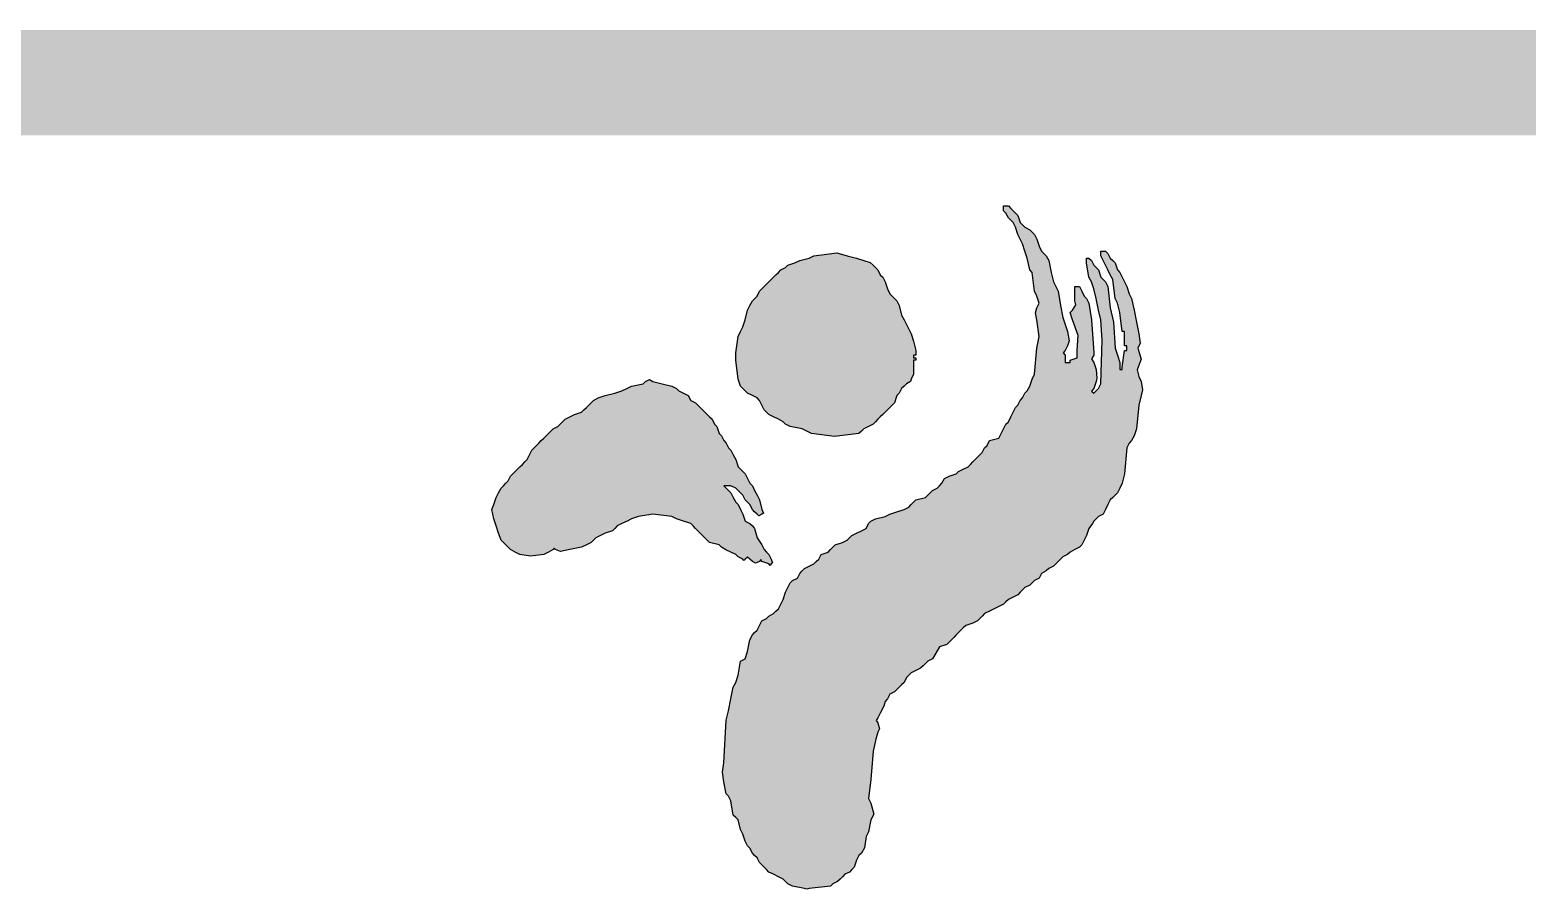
# Model space of a CAD drawing. Extents: x 0 to 841, y 0 to 594.
# Drawn here: x 395.23 to 421.04, y 31.35 to 46.18 of the extents above; entities that cross this region are included whole.
import ezdxf

# ---------------------------------------------------------------- set-up
doc = ezdxf.new("R2010")
doc.units = 0
doc.header["$LTSCALE"] = 700
doc.header["$MEASUREMENT"] = 0
doc.layers.add('BORD', color=7, linetype='CONTINUOUS')
doc.layers.add('SHLO', color=4, linetype='CONTINUOUS')

msp = doc.modelspace()

# ---------------------------------------------------------------- hatches: boundary and pattern name
at = {"layer": 'SHLO'}
for color, points in [(5, [(413.488, 37.577), (413.546, 37.663), (413.57, 37.7), (413.611, 37.741), (413.651, 37.782), (413.733, 37.823), (413.774, 37.905), (413.815, 37.986), (413.856, 38.068), (413.897, 38.109), (413.938, 38.15), (413.979, 38.191), (414.019, 38.272), (414.06, 38.354), (414.101, 38.518), (414.142, 38.967), (414.183, 39.049), (414.224, 39.09), (414.265, 39.172), (414.306, 39.295), (414.347, 39.703), (414.387, 39.867), (414.41, 39.966), (414.387, 40.112), (414.347, 40.194), (414.318, 40.311), (414.387, 40.498), (414.328, 40.684), (414.372, 40.774), (414.347, 40.93), (414.306, 41.134), (414.265, 41.339), (414.224, 41.543), (414.183, 41.625), (414.142, 41.748), (414.101, 41.829), (414.06, 41.911), (414.019, 41.993), (413.979, 42.034), (413.938, 42.156), (413.897, 42.197), (413.856, 42.238), (413.815, 42.32), (413.774, 42.361), (413.692, 42.361), (413.692, 42.279), (413.733, 42.197), (413.774, 42.116), (413.815, 42.034), (413.856, 41.952), (413.897, 41.87), (413.938, 41.543), (413.979, 41.461), (414.019, 41.298), (414.06, 40.971), (414.101, 40.971), (414.101, 40.725), (414.142, 40.725), (414.142, 40.644), (414.101, 40.644), (414.06, 40.358), (414.06, 40.317), (414.019, 40.317), (414.019, 40.439), (413.979, 40.562), (413.938, 40.685), (413.911, 41.133), (413.856, 41.38), (413.815, 41.748), (413.774, 41.829), (413.733, 41.87), (413.692, 41.911), (413.651, 42.034), (413.611, 42.075), (413.57, 42.116), (413.529, 42.197), (413.488, 42.238), (413.447, 42.238), (413.447, 42.156), (413.488, 41.911), (413.529, 41.829), (413.57, 41.707), (413.611, 41.543), (413.651, 41.339), (413.692, 41.175), (413.717, 40.824), (413.692, 40.071), (413.651, 39.99), (413.611, 39.949), (413.57, 39.911), (413.533, 39.945), (413.57, 39.99), (413.611, 40.112), (413.625, 40.167), (413.611, 40.317), (413.57, 40.439), (413.532, 40.5), (413.57, 40.562), (413.57, 40.603), (413.529, 41.175), (413.488, 41.461), (413.447, 41.543), (413.406, 41.584), (413.365, 41.666), (413.324, 41.748), (413.243, 41.748), (413.243, 41.502), (413.263, 41.432), (413.202, 41.339), (413.166, 41.299), (413.202, 41.175), (413.303, 40.905), (413.284, 40.644), (413.284, 40.521), (413.161, 40.48), (413.161, 40.439), (413.079, 40.439), (413.079, 40.562), (413.045, 40.606), (413.079, 40.644), (413.12, 40.725), (413.148, 40.813), (413.12, 40.971), (413.079, 41.093), (413.038, 41.216), (412.997, 41.42), (412.956, 41.666), (412.916, 41.748), (412.875, 41.829), (412.834, 41.993), (412.793, 42.197), (412.752, 42.279), (412.711, 42.32), (412.67, 42.361), (412.629, 42.443), (412.589, 42.565), (412.548, 42.647), (412.507, 42.688), (412.466, 42.729), (412.384, 42.77), (412.343, 42.811), (412.302, 42.851), (412.261, 42.974), (412.221, 43.015), (412.139, 43.097), (412.098, 43.138), (412.016, 43.138), (412.016, 43.056), (412.057, 43.015), (412.098, 42.933), (412.139, 42.892), (412.18, 42.851), (412.221, 42.77), (412.261, 42.647), (412.302, 42.565), (412.343, 42.483), (412.384, 42.361), (412.425, 42.238), (412.466, 42.034), (412.507, 41.993), (412.548, 41.666), (412.589, 41.584), (412.629, 41.461), (412.589, 41.38), (412.568, 41.295), (412.589, 41.175), (412.629, 40.889), (412.589, 40.685), (412.548, 40.235), (412.507, 40.153), (412.466, 40.03), (412.425, 39.949), (412.384, 39.908), (412.343, 39.826), (412.302, 39.785), (412.261, 39.703), (412.221, 39.663), (412.18, 39.581), (412.139, 39.499), (412.098, 39.417), (412.057, 39.376), (412.016, 39.295), (411.975, 39.213), (411.934, 39.131), (411.771, 39.09), (411.73, 39.008), (411.689, 38.967), (411.648, 38.886), (411.607, 38.845), (411.566, 38.804), (411.526, 38.763), (411.485, 38.722), (411.444, 38.681), (411.403, 38.64), (411.321, 38.6), (411.239, 38.559), (411.198, 38.518), (411.076, 38.477), (410.994, 38.436), (410.953, 38.354), (410.912, 38.313), (410.871, 38.272), (410.79, 38.232), (410.749, 38.191), (410.708, 38.15), (410.667, 38.109), (410.503, 38.068), (410.463, 38.027), (410.422, 37.986), (410.381, 37.945), (410.299, 37.905), (410.176, 37.864), (410.054, 37.823), (409.972, 37.782), (409.808, 37.741), (409.727, 37.7), (409.686, 37.659), (409.645, 37.577), (409.563, 37.537), (409.481, 37.496), (409.4, 37.455), (409.359, 37.414), (409.318, 37.373), (409.236, 37.332), (409.113, 37.291), (409.073, 37.25), (409.032, 37.21), (408.991, 37.169), (408.868, 37.128), (408.827, 37.046), (408.786, 37.005), (408.745, 36.964), (408.664, 36.923), (408.582, 36.882), (408.541, 36.842), (408.5, 36.801), (408.459, 36.719), (408.378, 36.678), (408.337, 36.637), (408.296, 36.555), (408.255, 36.474), (408.214, 36.351), (408.173, 36.269), (408.132, 36.187), (408.091, 36.147), (408.05, 36.106), (407.969, 36.065), (407.928, 36.024), (407.846, 35.983), (407.805, 35.901), (407.764, 35.819), (407.723, 35.779), (407.683, 35.738), (407.642, 35.656), (407.601, 35.452), (407.56, 35.329), (407.478, 35.288), (407.437, 35.043), (407.396, 34.92), (407.355, 34.838), (407.315, 34.634), (407.274, 34.429), (407.233, 34.266), (407.192, 33.53), (407.167, 33.369), (407.192, 33.203), (407.233, 32.999), (407.274, 32.958), (407.315, 32.876), (407.355, 32.631), (407.396, 32.59), (407.437, 32.549), (407.478, 32.385), (407.519, 32.304), (407.56, 32.181), (407.601, 32.099), (407.642, 32.058), (407.683, 31.976), (407.723, 31.936), (407.764, 31.895), (407.805, 31.813), (407.846, 31.772), (407.887, 31.731), (407.928, 31.69), (407.969, 31.649), (408.05, 31.609), (408.132, 31.568), (408.214, 31.527), (408.255, 31.486), (408.296, 31.445), (408.378, 31.404), (408.582, 31.363), (408.62, 31.355), (408.664, 31.363), (409.032, 31.404), (409.073, 31.445), (409.154, 31.486), (409.195, 31.527), (409.236, 31.568), (409.277, 31.609), (409.359, 31.649), (409.4, 31.69), (409.441, 31.731), (409.481, 31.854), (409.522, 31.936), (409.563, 31.976), (409.619, 32.064), (409.645, 32.263), (409.686, 32.344), (409.727, 32.549), (409.778, 32.648), (409.727, 32.835), (409.686, 32.917), (409.727, 33.244), (409.768, 33.734), (409.814, 33.939), (409.849, 34.061), (409.877, 34.12), (409.849, 34.225), (409.82, 34.261), (409.849, 34.307), (409.89, 34.389), (409.949, 34.511), (409.972, 34.593), (410.013, 34.634), (410.054, 34.716), (410.136, 34.757), (410.176, 34.797), (410.217, 34.838), (410.258, 34.879), (410.299, 34.92), (410.34, 35.002), (410.381, 35.043), (410.422, 35.084), (410.503, 35.124), (410.585, 35.165), (410.626, 35.206), (410.667, 35.247), (410.708, 35.288), (410.79, 35.329), (410.912, 35.533), (411.035, 35.574), (411.076, 35.615), (411.117, 35.656), (411.158, 35.697), (411.198, 35.738), (411.239, 35.779), (411.28, 35.819), (411.321, 35.86), (411.362, 35.901), (411.485, 35.942), (411.566, 35.983), (411.607, 36.024), (411.648, 36.065), (411.689, 36.106), (411.771, 36.147), (411.853, 36.187), (411.934, 36.228), (412.016, 36.269), (412.057, 36.31), (412.098, 36.351), (412.18, 36.392), (412.261, 36.433), (412.302, 36.474), (412.343, 36.514), (412.384, 36.555), (412.466, 36.596), (412.507, 36.637), (412.548, 36.678), (412.629, 36.719), (412.67, 36.801), (412.752, 36.842), (412.793, 36.882), (412.875, 36.923), (412.916, 36.964), (412.956, 37.005), (412.997, 37.046), (413.038, 37.087), (413.12, 37.128), (413.161, 37.169), (413.243, 37.21), (413.324, 37.25), (413.365, 37.291), (413.406, 37.373), (413.447, 37.455)]), (1, [(408.541, 39.295), (408.623, 39.254), (408.705, 39.213), (409.102, 39.164), (409.522, 39.213), (409.563, 39.254), (409.604, 39.295), (409.686, 39.335), (409.768, 39.376), (409.808, 39.417), (409.849, 39.458), (409.89, 39.499), (409.931, 39.54), (409.972, 39.581), (410.013, 39.622), (410.095, 39.703), (410.136, 39.744), (410.176, 39.867), (410.217, 39.908), (410.258, 39.99), (410.299, 40.03), (410.34, 40.071), (410.412, 40.111), (410.422, 40.153), (410.463, 40.235), (410.463, 40.48), (410.503, 40.48), (410.503, 40.521), (410.463, 40.521), (410.463, 40.562), (410.503, 40.562), (410.503, 40.644), (410.463, 40.807), (410.422, 40.93), (410.381, 41.012), (410.34, 41.093), (410.299, 41.175), (410.258, 41.257), (410.217, 41.42), (410.176, 41.502), (410.136, 41.543), (410.095, 41.584), (410.054, 41.625), (410.013, 41.707), (409.972, 41.829), (409.931, 41.911), (409.89, 41.952), (409.849, 42.034), (409.808, 42.075), (409.768, 42.116), (409.715, 42.162), (409.604, 42.197), (409.481, 42.238), (409.318, 42.279), (409.141, 42.329), (408.745, 42.279), (408.664, 42.238), (408.5, 42.197), (408.418, 42.156), (408.296, 42.116), (408.255, 42.075), (408.173, 42.034), (408.132, 41.993), (408.091, 41.952), (408.05, 41.911), (408.01, 41.87), (407.969, 41.829), (407.928, 41.788), (407.887, 41.748), (407.846, 41.707), (407.805, 41.666), (407.764, 41.584), (407.683, 41.502), (407.642, 41.42), (407.601, 41.339), (407.56, 41.175), (407.519, 41.053), (407.478, 40.971), (407.437, 40.889), (407.396, 40.603), (407.396, 40.562), (407.396, 40.48), (407.437, 40.153), (407.478, 40.03), (407.519, 39.99), (407.56, 39.949), (407.601, 39.908), (407.683, 39.867), (407.764, 39.826), (407.805, 39.785), (407.846, 39.703), (407.887, 39.622), (407.928, 39.581), (407.969, 39.54), (408.05, 39.499), (408.132, 39.458), (408.214, 39.417), (408.255, 39.376), (408.337, 39.335)]), (3, [(405.965, 37.823), (406.292, 37.782), (406.374, 37.741), (406.497, 37.7), (406.62, 37.659), (406.66, 37.618), (406.701, 37.577), (406.742, 37.537), (406.783, 37.496), (406.824, 37.455), (406.865, 37.414), (406.906, 37.373), (406.947, 37.332), (407.11, 37.291), (407.151, 37.25), (407.226, 37.208), (407.396, 37.128), (407.437, 37.087), (407.519, 37.046), (407.539, 37.025), (407.56, 37.046), (407.599, 37.079), (407.642, 37.046), (407.683, 37.005), (407.74, 36.978), (407.805, 37.005), (407.827, 37.037), (407.846, 37.005), (407.969, 36.964), (407.988, 36.938), (408.01, 36.964), (408.03, 36.981), (408.01, 37.046), (407.969, 37.128), (407.928, 37.169), (407.887, 37.21), (407.846, 37.291), (407.764, 37.414), (407.723, 37.577), (407.683, 37.618), (407.642, 37.659), (407.56, 37.7), (407.519, 37.823), (407.478, 37.905), (407.437, 37.986), (407.396, 38.027), (407.355, 38.109), (407.315, 38.191), (407.274, 38.232), (407.233, 38.272), (407.192, 38.313), (407.315, 38.313), (407.396, 38.272), (407.437, 38.232), (407.478, 38.191), (407.519, 38.15), (407.56, 38.068), (407.601, 38.027), (407.642, 37.986), (407.683, 37.905), (407.723, 37.864), (407.764, 37.823), (407.797, 37.791), (407.846, 37.823), (407.874, 37.839), (407.846, 37.905), (407.805, 38.068), (407.764, 38.15), (407.723, 38.232), (407.683, 38.313), (407.642, 38.354), (407.601, 38.436), (407.56, 38.518), (407.519, 38.559), (407.478, 38.6), (407.437, 38.64), (407.396, 38.763), (407.355, 38.845), (407.315, 38.927), (407.274, 38.967), (407.233, 39.049), (407.192, 39.09), (407.151, 39.172), (407.11, 39.213), (407.069, 39.335), (407.028, 39.376), (406.988, 39.458), (406.947, 39.499), (406.906, 39.54), (406.865, 39.581), (406.824, 39.622), (406.783, 39.663), (406.742, 39.703), (406.701, 39.744), (406.62, 39.785), (406.579, 39.867), (406.497, 39.908), (406.415, 39.949), (406.374, 39.99), (406.292, 40.03), (406.129, 40.071), (405.965, 40.112), (405.909, 40.144), (405.843, 40.112), (405.802, 40.071), (405.597, 40.03), (405.516, 39.99), (405.434, 39.949), (405.311, 39.908), (405.148, 39.867), (405.025, 39.826), (404.943, 39.785), (404.902, 39.744), (404.862, 39.703), (404.821, 39.663), (404.78, 39.622), (404.739, 39.581), (404.616, 39.54), (404.535, 39.499), (404.453, 39.458), (404.412, 39.417), (404.371, 39.376), (404.33, 39.335), (404.248, 39.295), (404.207, 39.254), (404.167, 39.213), (404.126, 39.172), (404.085, 39.131), (404.044, 39.09), (404.003, 39.049), (403.962, 39.008), (403.921, 38.967), (403.88, 38.927), (403.839, 38.845), (403.799, 38.763), (403.758, 38.722), (403.717, 38.681), (403.676, 38.64), (403.635, 38.6), (403.594, 38.559), (403.553, 38.518), (403.512, 38.477), (403.472, 38.395), (403.431, 38.354), (403.39, 38.313), (403.349, 38.272), (403.308, 38.191), (403.267, 38.109), (403.226, 37.986), (403.192, 37.904), (403.226, 37.741), (403.267, 37.618), (403.308, 37.496), (403.349, 37.373), (403.39, 37.332), (403.431, 37.291), (403.472, 37.25), (403.512, 37.21), (403.594, 37.169), (403.676, 37.128), (403.856, 37.098), (404.085, 37.128), (404.167, 37.169), (404.248, 37.21), (404.267, 37.237), (404.289, 37.21), (404.373, 37.179), (404.535, 37.21), (404.739, 37.25), (404.821, 37.291), (404.902, 37.332), (404.943, 37.373), (404.984, 37.414), (405.066, 37.455), (405.148, 37.496), (405.27, 37.537), (405.311, 37.577), (405.352, 37.618), (405.434, 37.659), (405.524, 37.703), (405.597, 37.741), (405.72, 37.782)])]:
    msp.add_hatch(color=color, dxfattribs=at).paths.add_polyline_path(points)

# ---------------------------------------------------------------- linework, layer by layer
at = {"layer": 'BORD', "const_width": 1.816}
msp.add_lwpolyline([(30, 45.267), (826, 45.267)], dxfattribs=at)
at = {"layer": 'SHLO', "color": 7}
msp.add_lwpolyline([(408.582, 31.363), (408.378, 31.404), (408.296, 31.445), (408.255, 31.486), (408.214, 31.527), (408.132, 31.568), (408.05, 31.609), (407.969, 31.649), (407.928, 31.69), (407.887, 31.731), (407.846, 31.772), (407.805, 31.813), (407.764, 31.895), (407.723, 31.936), (407.683, 31.976), (407.642, 32.058), (407.601, 32.099), (407.56, 32.181), (407.519, 32.304), (407.478, 32.385), (407.437, 32.549), (407.396, 32.59), (407.355, 32.631), (407.315, 32.876), (407.274, 32.958), (407.233, 32.999), (407.192, 33.203), (407.167, 33.369), (407.192, 33.53), (407.233, 34.266), (407.274, 34.429), (407.315, 34.634), (407.355, 34.838), (407.396, 34.92), (407.437, 35.043), (407.478, 35.288), (407.56, 35.329), (407.601, 35.452), (407.642, 35.656), (407.683, 35.738), (407.723, 35.779), (407.764, 35.819), (407.805, 35.901), (407.846, 35.983), (407.928, 36.024), (407.969, 36.065), (408.05, 36.106), (408.091, 36.147), (408.132, 36.187), (408.173, 36.269), (408.214, 36.351), (408.255, 36.474), (408.296, 36.555), (408.337, 36.637), (408.378, 36.678), (408.459, 36.719), (408.5, 36.801), (408.541, 36.842), (408.582, 36.882), (408.664, 36.923), (408.745, 36.964), (408.786, 37.005), (408.827, 37.046), (408.868, 37.128), (408.991, 37.169), (409.032, 37.21), (409.073, 37.25), (409.113, 37.291), (409.236, 37.332), (409.318, 37.373), (409.359, 37.414), (409.4, 37.455), (409.481, 37.496), (409.563, 37.537), (409.645, 37.577), (409.686, 37.659), (409.727, 37.7), (409.808, 37.741), (409.972, 37.782), (410.054, 37.823), (410.176, 37.864), (410.299, 37.905), (410.381, 37.945), (410.422, 37.986), (410.463, 38.027), (410.503, 38.068), (410.667, 38.109), (410.708, 38.15), (410.749, 38.191), (410.79, 38.232), (410.871, 38.272), (410.912, 38.313), (410.953, 38.354), (410.994, 38.436), (411.076, 38.477), (411.198, 38.518), (411.239, 38.559), (411.321, 38.6), (411.403, 38.64), (411.444, 38.681), (411.485, 38.722), (411.526, 38.763), (411.566, 38.804), (411.607, 38.845), (411.648, 38.886), (411.689, 38.967), (411.73, 39.008), (411.771, 39.09), (411.934, 39.131), (411.975, 39.213), (412.016, 39.295), (412.057, 39.376), (412.098, 39.417), (412.139, 39.499), (412.18, 39.581), (412.221, 39.663), (412.261, 39.703), (412.302, 39.785), (412.343, 39.826), (412.384, 39.908), (412.425, 39.949), (412.466, 40.03), (412.507, 40.153), (412.548, 40.235), (412.589, 40.685), (412.629, 40.889), (412.589, 41.175), (412.568, 41.295), (412.589, 41.38), (412.629, 41.461), (412.589, 41.584), (412.548, 41.666), (412.507, 41.993), (412.466, 42.034), (412.425, 42.238), (412.384, 42.361), (412.343, 42.483), (412.302, 42.565), (412.261, 42.647), (412.221, 42.77), (412.18, 42.851), (412.139, 42.892), (412.098, 42.933), (412.057, 43.015), (412.016, 43.056), (412.016, 43.138), (412.098, 43.138), (412.139, 43.097), (412.221, 43.015), (412.261, 42.974), (412.302, 42.851), (412.343, 42.811), (412.384, 42.77), (412.466, 42.729), (412.507, 42.688), (412.548, 42.647), (412.589, 42.565), (412.629, 42.443), (412.67, 42.361), (412.711, 42.32), (412.752, 42.279), (412.793, 42.197), (412.834, 41.993), (412.875, 41.829), (412.916, 41.748), (412.956, 41.666), (412.997, 41.42), (413.038, 41.216), (413.079, 41.093), (413.12, 40.971), (413.148, 40.813), (413.12, 40.725), (413.079, 40.644), (413.045, 40.606), (413.079, 40.562), (413.079, 40.439), (413.161, 40.439), (413.161, 40.48), (413.284, 40.521), (413.284, 40.644), (413.303, 40.905), (413.202, 41.175), (413.166, 41.299), (413.202, 41.339), (413.263, 41.432), (413.243, 41.502), (413.243, 41.748), (413.324, 41.748), (413.365, 41.666), (413.406, 41.584), (413.447, 41.543), (413.488, 41.461), (413.529, 41.175), (413.57, 40.603), (413.57, 40.562), (413.532, 40.5), (413.57, 40.439), (413.611, 40.317), (413.625, 40.167), (413.611, 40.112), (413.57, 39.99), (413.533, 39.945), (413.57, 39.911), (413.611, 39.949), (413.651, 39.99), (413.692, 40.071), (413.717, 40.824), (413.692, 41.175), (413.651, 41.339), (413.611, 41.543), (413.57, 41.707), (413.529, 41.829), (413.488, 41.911), (413.447, 42.156), (413.447, 42.238), (413.488, 42.238), (413.529, 42.197), (413.57, 42.116), (413.611, 42.075), (413.651, 42.034), (413.692, 41.911), (413.733, 41.87), (413.774, 41.829), (413.815, 41.748), (413.856, 41.38), (413.911, 41.133), (413.938, 40.685), (413.979, 40.562), (414.019, 40.439), (414.019, 40.317), (414.06, 40.317), (414.06, 40.358), (414.101, 40.644), (414.142, 40.644), (414.142, 40.725), (414.101, 40.725), (414.101, 40.971), (414.06, 40.971), (414.019, 41.298), (413.979, 41.461), (413.938, 41.543), (413.897, 41.87), (413.856, 41.952), (413.815, 42.034), (413.774, 42.116), (413.733, 42.197), (413.692, 42.279), (413.692, 42.361), (413.774, 42.361), (413.815, 42.32), (413.856, 42.238), (413.897, 42.197), (413.938, 42.156), (413.979, 42.034), (414.019, 41.993), (414.06, 41.911), (414.101, 41.829), (414.142, 41.748), (414.183, 41.625), (414.224, 41.543), (414.265, 41.339), (414.306, 41.134), (414.347, 40.93), (414.372, 40.774), (414.328, 40.684), (414.387, 40.498), (414.318, 40.311), (414.347, 40.194), (414.387, 40.112), (414.41, 39.966), (414.387, 39.867), (414.347, 39.703), (414.306, 39.295), (414.265, 39.172), (414.224, 39.09), (414.183, 39.049), (414.142, 38.967), (414.101, 38.518), (414.06, 38.354), (414.019, 38.272), (413.979, 38.191), (413.938, 38.15), (413.897, 38.109), (413.856, 38.068), (413.815, 37.986), (413.774, 37.905), (413.733, 37.823), (413.651, 37.782), (413.611, 37.741), (413.57, 37.7), (413.546, 37.663), (413.488, 37.577), (413.447, 37.455), (413.406, 37.373), (413.365, 37.291), (413.324, 37.25), (413.243, 37.21), (413.161, 37.169), (413.12, 37.128), (413.038, 37.087), (412.997, 37.046), (412.956, 37.005), (412.916, 36.964), (412.875, 36.923), (412.793, 36.882), (412.752, 36.842), (412.67, 36.801), (412.629, 36.719), (412.548, 36.678), (412.507, 36.637), (412.466, 36.596), (412.384, 36.555), (412.343, 36.514), (412.302, 36.474), (412.261, 36.433), (412.18, 36.392), (412.098, 36.351), (412.057, 36.31), (412.016, 36.269), (411.934, 36.228), (411.853, 36.187), (411.771, 36.147), (411.689, 36.106), (411.648, 36.065), (411.607, 36.024), (411.566, 35.983), (411.485, 35.942), (411.362, 35.901), (411.321, 35.86), (411.28, 35.819), (411.239, 35.779), (411.198, 35.738), (411.158, 35.697), (411.117, 35.656), (411.076, 35.615), (411.035, 35.574), (410.912, 35.533), (410.79, 35.329), (410.708, 35.288), (410.667, 35.247), (410.626, 35.206), (410.585, 35.165), (410.503, 35.124), (410.422, 35.084), (410.381, 35.043), (410.34, 35.002), (410.299, 34.92), (410.258, 34.879), (410.217, 34.838), (410.176, 34.797), (410.136, 34.757), (410.054, 34.716), (410.013, 34.634), (409.972, 34.593), (409.949, 34.511), (409.89, 34.389), (409.849, 34.307), (409.82, 34.261), (409.849, 34.225), (409.877, 34.12), (409.849, 34.061), (409.814, 33.939), (409.768, 33.734), (409.727, 33.244), (409.686, 32.917), (409.727, 32.835), (409.778, 32.648), (409.727, 32.549), (409.686, 32.344), (409.645, 32.263), (409.619, 32.064), (409.563, 31.976), (409.522, 31.936), (409.481, 31.854), (409.441, 31.731), (409.4, 31.69), (409.359, 31.649), (409.277, 31.609), (409.236, 31.568), (409.195, 31.527), (409.154, 31.486), (409.073, 31.445), (409.032, 31.404), (408.664, 31.363), (408.62, 31.355)], close=True, dxfattribs=at)
for points in [[(408.705, 39.213), (408.623, 39.254), (408.541, 39.295), (408.337, 39.335), (408.255, 39.376), (408.214, 39.417), (408.132, 39.458), (408.05, 39.499), (407.969, 39.54), (407.928, 39.581), (407.887, 39.622), (407.846, 39.703), (407.805, 39.785), (407.764, 39.826), (407.683, 39.867), (407.601, 39.908), (407.56, 39.949), (407.519, 39.99), (407.478, 40.03), (407.437, 40.153), (407.396, 40.48), (407.396, 40.562), (407.396, 40.603), (407.437, 40.889), (407.478, 40.971), (407.519, 41.053), (407.56, 41.175), (407.601, 41.339), (407.642, 41.42), (407.683, 41.502), (407.764, 41.584), (407.805, 41.666), (407.846, 41.707), (407.887, 41.748), (407.928, 41.788), (407.969, 41.829), (408.01, 41.87), (408.05, 41.911), (408.091, 41.952), (408.132, 41.993), (408.173, 42.034), (408.255, 42.075), (408.296, 42.116), (408.418, 42.156), (408.5, 42.197), (408.664, 42.238), (408.745, 42.279), (409.141, 42.329), (409.318, 42.279), (409.481, 42.238), (409.604, 42.197), (409.715, 42.162), (409.768, 42.116), (409.808, 42.075), (409.849, 42.034), (409.89, 41.952), (409.931, 41.911), (409.972, 41.829), (410.013, 41.707), (410.054, 41.625), (410.095, 41.584), (410.136, 41.543), (410.176, 41.502), (410.217, 41.42), (410.258, 41.257), (410.299, 41.175), (410.34, 41.093), (410.381, 41.012), (410.422, 40.93), (410.463, 40.807), (410.503, 40.644), (410.503, 40.562), (410.463, 40.562), (410.463, 40.521), (410.503, 40.521), (410.503, 40.48), (410.463, 40.48), (410.463, 40.235), (410.422, 40.153), (410.412, 40.111), (410.34, 40.071), (410.299, 40.03), (410.258, 39.99), (410.217, 39.908), (410.176, 39.867), (410.136, 39.744), (410.095, 39.703), (410.013, 39.622), (409.972, 39.581), (409.931, 39.54), (409.89, 39.499), (409.849, 39.458), (409.808, 39.417), (409.768, 39.376), (409.686, 39.335), (409.604, 39.295), (409.563, 39.254), (409.522, 39.213), (409.102, 39.164), (408.705, 39.213)], [(403.676, 37.128), (403.594, 37.169), (403.512, 37.21), (403.472, 37.25), (403.431, 37.291), (403.39, 37.332), (403.349, 37.373), (403.308, 37.496), (403.267, 37.618), (403.226, 37.741), (403.192, 37.904), (403.226, 37.986), (403.267, 38.109), (403.308, 38.191), (403.349, 38.272), (403.39, 38.313), (403.431, 38.354), (403.472, 38.395), (403.512, 38.477), (403.553, 38.518), (403.594, 38.559), (403.635, 38.6), (403.676, 38.64), (403.717, 38.681), (403.758, 38.722), (403.799, 38.763), (403.839, 38.845), (403.88, 38.927), (403.921, 38.967), (403.962, 39.008), (404.003, 39.049), (404.044, 39.09), (404.085, 39.131), (404.126, 39.172), (404.167, 39.213), (404.207, 39.254), (404.248, 39.295), (404.33, 39.335), (404.371, 39.376), (404.412, 39.417), (404.453, 39.458), (404.535, 39.499), (404.616, 39.54), (404.739, 39.581), (404.78, 39.622), (404.821, 39.663), (404.862, 39.703), (404.902, 39.744), (404.943, 39.785), (405.025, 39.826), (405.148, 39.867), (405.311, 39.908), (405.434, 39.949), (405.516, 39.99), (405.597, 40.03), (405.802, 40.071), (405.843, 40.112), (405.909, 40.144), (405.965, 40.112), (406.129, 40.071), (406.292, 40.03), (406.374, 39.99), (406.415, 39.949), (406.497, 39.908), (406.579, 39.867), (406.62, 39.785), (406.701, 39.744), (406.742, 39.703), (406.783, 39.663), (406.824, 39.622), (406.865, 39.581), (406.906, 39.54), (406.947, 39.499), (406.988, 39.458), (407.028, 39.376), (407.069, 39.335), (407.11, 39.213), (407.151, 39.172), (407.192, 39.09), (407.233, 39.049), (407.274, 38.967), (407.315, 38.927), (407.355, 38.845), (407.396, 38.763), (407.437, 38.64), (407.478, 38.6), (407.519, 38.559), (407.56, 38.518), (407.601, 38.436), (407.642, 38.354), (407.683, 38.313), (407.723, 38.232), (407.764, 38.15), (407.805, 38.068), (407.846, 37.905), (407.874, 37.839), (407.846, 37.823), (407.797, 37.791), (407.764, 37.823), (407.723, 37.864), (407.683, 37.905), (407.642, 37.986), (407.601, 38.027), (407.56, 38.068), (407.519, 38.15), (407.478, 38.191), (407.437, 38.232), (407.396, 38.272), (407.315, 38.313), (407.192, 38.313), (407.233, 38.272), (407.274, 38.232), (407.315, 38.191), (407.355, 38.109), (407.396, 38.027), (407.437, 37.986), (407.478, 37.905), (407.519, 37.823), (407.56, 37.7), (407.642, 37.659), (407.683, 37.618), (407.723, 37.577), (407.764, 37.414), (407.846, 37.291), (407.887, 37.21), (407.928, 37.169), (407.969, 37.128), (408.01, 37.046), (408.03, 36.981), (408.01, 36.964), (407.988, 36.938), (407.969, 36.964), (407.846, 37.005), (407.827, 37.037), (407.805, 37.005), (407.74, 36.978), (407.683, 37.005), (407.642, 37.046), (407.599, 37.079), (407.56, 37.046), (407.539, 37.025), (407.519, 37.046), (407.437, 37.087), (407.396, 37.128), (407.226, 37.208), (407.151, 37.25), (407.11, 37.291), (406.947, 37.332), (406.906, 37.373), (406.865, 37.414), (406.824, 37.455), (406.783, 37.496), (406.742, 37.537), (406.701, 37.577), (406.66, 37.618), (406.62, 37.659), (406.497, 37.7), (406.374, 37.741), (406.292, 37.782), (405.965, 37.823), (405.72, 37.782), (405.597, 37.741), (405.524, 37.703), (405.434, 37.659), (405.352, 37.618), (405.311, 37.577), (405.27, 37.537), (405.148, 37.496), (405.066, 37.455), (404.984, 37.414), (404.943, 37.373), (404.902, 37.332), (404.821, 37.291), (404.739, 37.25), (404.535, 37.21), (404.373, 37.179), (404.289, 37.21), (404.267, 37.237), (404.248, 37.21), (404.167, 37.169), (404.085, 37.128), (403.856, 37.098), (403.676, 37.128)]]:
    msp.add_lwpolyline(points, dxfattribs=at)

doc.saveas('drawing.dxf')
